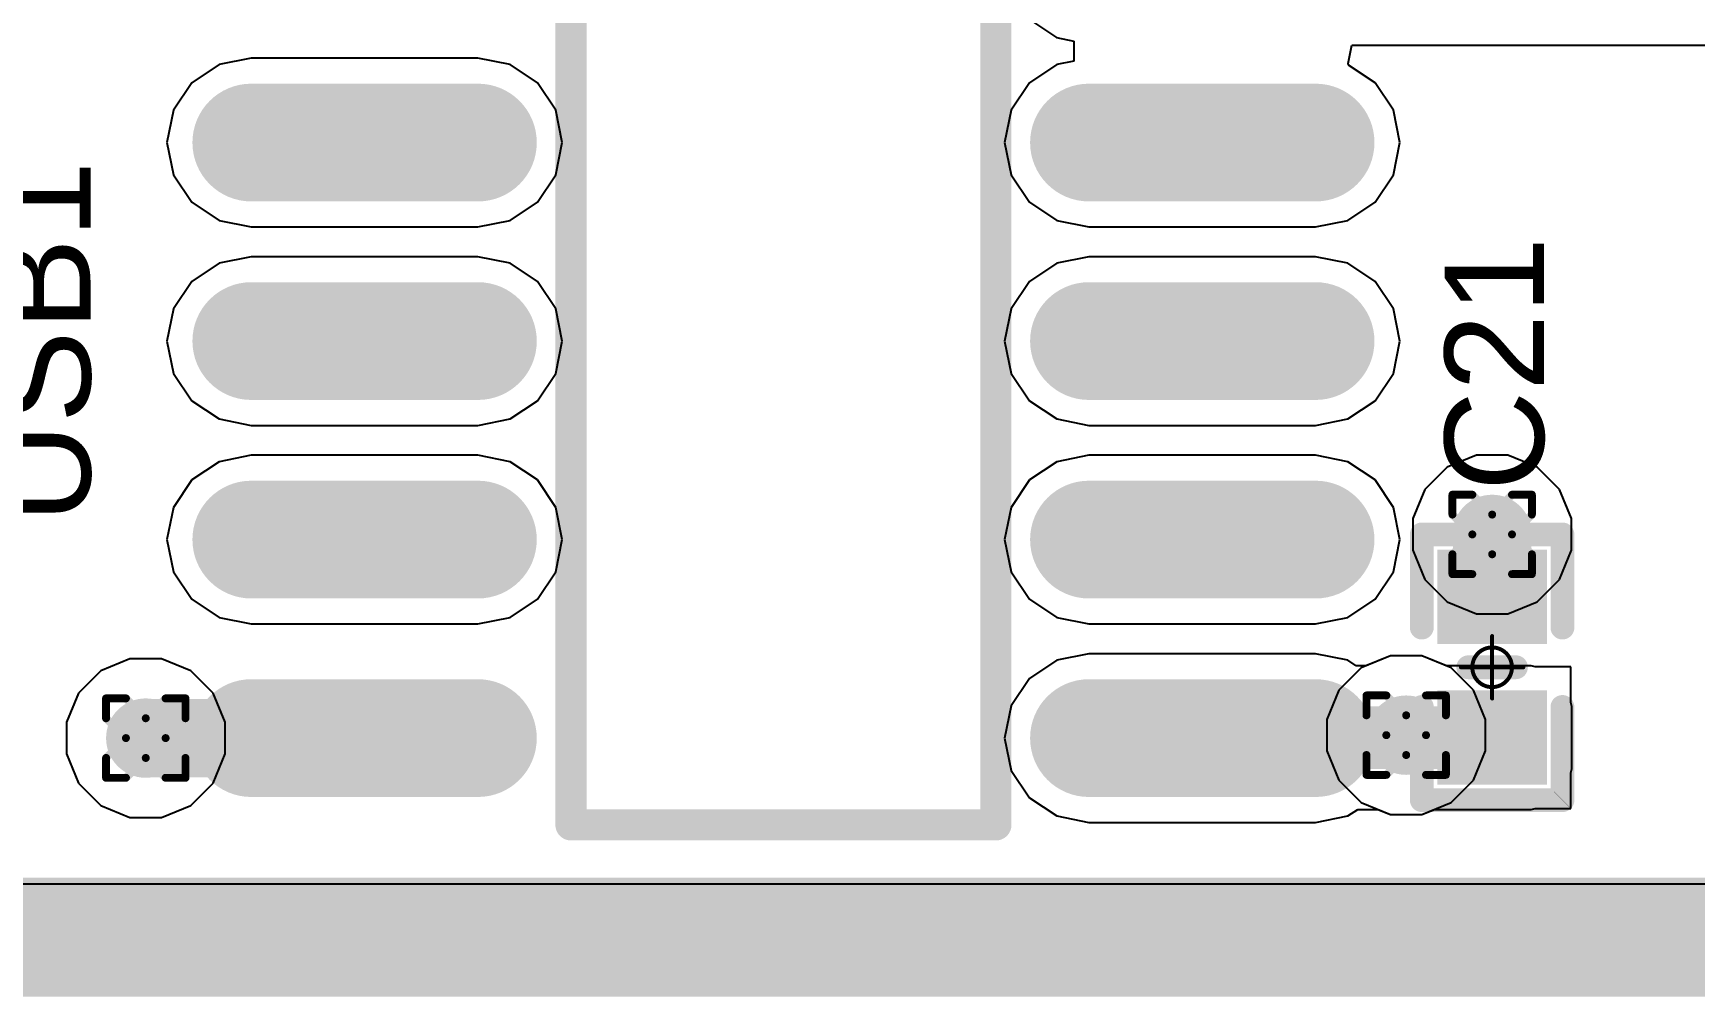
# Model space of a CAD drawing. Header units: inches. Extents: x -0.5 to 14, y -0.2 to 4.7.
# Drawn here: x 0.6348 to 1.0533, y -0.1331 to 0.1096 of the extents above; entities that cross this region are included whole.
import ezdxf

# ---------------------------------------------------------------- set-up
doc = ezdxf.new("R2010")
doc.units = ezdxf.units.IN
doc.header["$MEASUREMENT"] = 0
for name, color, linetype in [('Board_outline', 56, 'Continuous'), ('Bottom Layer', 5, 'Continuous'), ('Bottom Overlay', 54, 'Continuous'), ('Drill Drawing', 1, 'Continuous'), ('GND', 16, 'Continuous'), ('Keep-Out Layer', 6, 'Continuous'), ('Mechanical 15', 56, 'Continuous'), ('POWER', 76, 'Continuous'), ('Top Layer', 1, 'Continuous'), ('Top Overlay', 2, 'Continuous'), ('Top Paste', 8, 'Continuous'), ('Top Solder', 216, 'Continuous'), ('Via Holes', 16, 'Continuous')]:
    doc.layers.add(name, color=color, linetype=linetype)
doc.styles.add('Arial', font='', dxfattribs={"height": 0.2})
doc.styles.get('Arial').set_extended_font_data('Arial')

# ---------------------------------------------------------------- blocks, each defined once
blk = doc.blocks.new('SOP16_34')
at = {"layer": 'Top Layer'}
h = blk.add_hatch(color=1, dxfattribs=at)
edge = h.paths.add_edge_path()
edge.add_arc((-0.07646, 0.175), 0.01083, 270, 450)
edge.add_line((-0.07646, 0.18583), (-0.13354, 0.18583))
edge.add_arc((-0.13354, 0.175), 0.01083, 90, 270)
edge.add_line((-0.13354, 0.16417), (-0.07646, 0.16417))
h = blk.add_hatch(color=1, dxfattribs=at)
edge = h.paths.add_edge_path()
edge.add_arc((0.13454, 0.175), 0.01083, 270, 450)
edge.add_line((0.13454, 0.18583), (0.07746, 0.18583))
edge.add_arc((0.07746, 0.175), 0.01083, 90, 270)
edge.add_line((0.07746, 0.16417), (0.13454, 0.16417))
h = blk.add_hatch(color=1, dxfattribs=at)
edge = h.paths.add_edge_path()
edge.add_arc((-0.07646, 0.125), 0.01083, 270, 450)
edge.add_line((-0.07646, 0.13583), (-0.13354, 0.13583))
edge.add_arc((-0.13354, 0.125), 0.01083, 90, 270)
edge.add_line((-0.13354, 0.11417), (-0.07646, 0.11417))
h = blk.add_hatch(color=1, dxfattribs=at)
edge = h.paths.add_edge_path()
edge.add_arc((0.13454, 0.125), 0.01083, 270, 450)
edge.add_line((0.13454, 0.13583), (0.07746, 0.13583))
edge.add_arc((0.07746, 0.125), 0.01083, 90, 270)
edge.add_line((0.07746, 0.11417), (0.13454, 0.11417))
h = blk.add_hatch(color=1, dxfattribs=at)
edge = h.paths.add_edge_path()
edge.add_arc((-0.07646, 0.075), 0.01083, 270, 450)
edge.add_line((-0.07646, 0.08583), (-0.13354, 0.08583))
edge.add_arc((-0.13354, 0.075), 0.01083, 90, 270)
edge.add_line((-0.13354, 0.06417), (-0.07646, 0.06417))
h = blk.add_hatch(color=1, dxfattribs=at)
edge = h.paths.add_edge_path()
edge.add_arc((0.13454, 0.075), 0.01083, 270, 450)
edge.add_line((0.13454, 0.08583), (0.07746, 0.08583))
edge.add_arc((0.07746, 0.075), 0.01083, 90, 270)
edge.add_line((0.07746, 0.06417), (0.13454, 0.06417))
h = blk.add_hatch(color=1, dxfattribs=at)
edge = h.paths.add_edge_path()
edge.add_arc((-0.07646, 0.025), 0.01083, 270, 450)
edge.add_line((-0.07646, 0.03583), (-0.13354, 0.03583))
edge.add_arc((-0.13354, 0.025), 0.01083, 90, 270)
edge.add_line((-0.13354, 0.01417), (-0.07646, 0.01417))
h = blk.add_hatch(color=1, dxfattribs=at)
edge = h.paths.add_edge_path()
edge.add_arc((0.13454, 0.025), 0.01083, 270, 450)
edge.add_line((0.13454, 0.03583), (0.07746, 0.03583))
edge.add_arc((0.07746, 0.025), 0.01083, 90, 270)
edge.add_line((0.07746, 0.01417), (0.13454, 0.01417))
h = blk.add_hatch(color=1, dxfattribs=at)
edge = h.paths.add_edge_path()
edge.add_arc((-0.07646, -0.025), 0.01083, 270, 450)
edge.add_line((-0.07646, -0.01417), (-0.13354, -0.01417))
edge.add_arc((-0.13354, -0.025), 0.01083, 90, 270)
edge.add_line((-0.13354, -0.03583), (-0.07646, -0.03583))
h = blk.add_hatch(color=1, dxfattribs=at)
edge = h.paths.add_edge_path()
edge.add_arc((0.13454, -0.025), 0.01083, 270, 450)
edge.add_line((0.13454, -0.01417), (0.07746, -0.01417))
edge.add_arc((0.07746, -0.025), 0.01083, 90, 270)
edge.add_line((0.07746, -0.03583), (0.13454, -0.03583))
h = blk.add_hatch(color=1, dxfattribs=at)
edge = h.paths.add_edge_path()
edge.add_arc((-0.07646, -0.075), 0.01083, 270, 450)
edge.add_line((-0.07646, -0.06417), (-0.13354, -0.06417))
edge.add_arc((-0.13354, -0.075), 0.01083, 90, 270)
edge.add_line((-0.13354, -0.08583), (-0.07646, -0.08583))
h = blk.add_hatch(color=1, dxfattribs=at)
edge = h.paths.add_edge_path()
edge.add_arc((0.13454, -0.075), 0.01083, 270, 450)
edge.add_line((0.13454, -0.06417), (0.07746, -0.06417))
edge.add_arc((0.07746, -0.075), 0.01083, 90, 270)
edge.add_line((0.07746, -0.08583), (0.13454, -0.08583))
h = blk.add_hatch(color=1, dxfattribs=at)
edge = h.paths.add_edge_path()
edge.add_arc((-0.07646, -0.125), 0.01083, 270, 450)
edge.add_line((-0.07646, -0.11417), (-0.13354, -0.11417))
edge.add_arc((-0.13354, -0.125), 0.01083, 90, 270)
edge.add_line((-0.13354, -0.13583), (-0.07646, -0.13583))
h = blk.add_hatch(color=1, dxfattribs=at)
edge = h.paths.add_edge_path()
edge.add_arc((0.13454, -0.125), 0.01083, 270, 450)
edge.add_line((0.13454, -0.11417), (0.07746, -0.11417))
edge.add_arc((0.07746, -0.125), 0.01083, 90, 270)
edge.add_line((0.07746, -0.13583), (0.13454, -0.13583))
h = blk.add_hatch(color=1, dxfattribs=at)
edge = h.paths.add_edge_path()
edge.add_arc((-0.07646, -0.175), 0.01083, 270, 450)
edge.add_line((-0.07646, -0.16417), (-0.13354, -0.16417))
edge.add_arc((-0.13354, -0.175), 0.01083, 90, 270)
edge.add_line((-0.13354, -0.18583), (-0.07646, -0.18583))
h = blk.add_hatch(color=1, dxfattribs=at)
edge = h.paths.add_edge_path()
edge.add_arc((0.13454, -0.175), 0.01083, 270, 450)
edge.add_line((0.13454, -0.16417), (0.07746, -0.16417))
edge.add_arc((0.07746, -0.175), 0.01083, 90, 270)
edge.add_line((0.07746, -0.18583), (0.13454, -0.18583))
at = {"layer": 'Top Paste'}
h = blk.add_hatch(color=8, dxfattribs=at)
edge = h.paths.add_edge_path()
edge.add_arc((-0.07646, 0.175), 0.01083, 270, 450)
edge.add_line((-0.07646, 0.18583), (-0.13354, 0.18583))
edge.add_arc((-0.13354, 0.175), 0.01083, 90, 270)
edge.add_line((-0.13354, 0.16417), (-0.07646, 0.16417))
h = blk.add_hatch(color=8, dxfattribs=at)
edge = h.paths.add_edge_path()
edge.add_arc((0.13454, 0.175), 0.01083, 270, 450)
edge.add_line((0.13454, 0.18583), (0.07746, 0.18583))
edge.add_arc((0.07746, 0.175), 0.01083, 90, 270)
edge.add_line((0.07746, 0.16417), (0.13454, 0.16417))
h = blk.add_hatch(color=8, dxfattribs=at)
edge = h.paths.add_edge_path()
edge.add_arc((-0.07646, 0.125), 0.01083, 270, 450)
edge.add_line((-0.07646, 0.13583), (-0.13354, 0.13583))
edge.add_arc((-0.13354, 0.125), 0.01083, 90, 270)
edge.add_line((-0.13354, 0.11417), (-0.07646, 0.11417))
h = blk.add_hatch(color=8, dxfattribs=at)
edge = h.paths.add_edge_path()
edge.add_arc((0.13454, 0.125), 0.01083, 270, 450)
edge.add_line((0.13454, 0.13583), (0.07746, 0.13583))
edge.add_arc((0.07746, 0.125), 0.01083, 90, 270)
edge.add_line((0.07746, 0.11417), (0.13454, 0.11417))
h = blk.add_hatch(color=8, dxfattribs=at)
edge = h.paths.add_edge_path()
edge.add_arc((-0.07646, 0.075), 0.01083, 270, 450)
edge.add_line((-0.07646, 0.08583), (-0.13354, 0.08583))
edge.add_arc((-0.13354, 0.075), 0.01083, 90, 270)
edge.add_line((-0.13354, 0.06417), (-0.07646, 0.06417))
h = blk.add_hatch(color=8, dxfattribs=at)
edge = h.paths.add_edge_path()
edge.add_arc((0.13454, 0.075), 0.01083, 270, 450)
edge.add_line((0.13454, 0.08583), (0.07746, 0.08583))
edge.add_arc((0.07746, 0.075), 0.01083, 90, 270)
edge.add_line((0.07746, 0.06417), (0.13454, 0.06417))
h = blk.add_hatch(color=8, dxfattribs=at)
edge = h.paths.add_edge_path()
edge.add_arc((-0.07646, 0.025), 0.01083, 270, 450)
edge.add_line((-0.07646, 0.03583), (-0.13354, 0.03583))
edge.add_arc((-0.13354, 0.025), 0.01083, 90, 270)
edge.add_line((-0.13354, 0.01417), (-0.07646, 0.01417))
h = blk.add_hatch(color=8, dxfattribs=at)
edge = h.paths.add_edge_path()
edge.add_arc((0.13454, 0.025), 0.01083, 270, 450)
edge.add_line((0.13454, 0.03583), (0.07746, 0.03583))
edge.add_arc((0.07746, 0.025), 0.01083, 90, 270)
edge.add_line((0.07746, 0.01417), (0.13454, 0.01417))
h = blk.add_hatch(color=8, dxfattribs=at)
edge = h.paths.add_edge_path()
edge.add_arc((-0.07646, -0.025), 0.01083, 270, 450)
edge.add_line((-0.07646, -0.01417), (-0.13354, -0.01417))
edge.add_arc((-0.13354, -0.025), 0.01083, 90, 270)
edge.add_line((-0.13354, -0.03583), (-0.07646, -0.03583))
h = blk.add_hatch(color=8, dxfattribs=at)
edge = h.paths.add_edge_path()
edge.add_arc((0.13454, -0.025), 0.01083, 270, 450)
edge.add_line((0.13454, -0.01417), (0.07746, -0.01417))
edge.add_arc((0.07746, -0.025), 0.01083, 90, 270)
edge.add_line((0.07746, -0.03583), (0.13454, -0.03583))
h = blk.add_hatch(color=8, dxfattribs=at)
edge = h.paths.add_edge_path()
edge.add_arc((-0.07646, -0.075), 0.01083, 270, 450)
edge.add_line((-0.07646, -0.06417), (-0.13354, -0.06417))
edge.add_arc((-0.13354, -0.075), 0.01083, 90, 270)
edge.add_line((-0.13354, -0.08583), (-0.07646, -0.08583))
h = blk.add_hatch(color=8, dxfattribs=at)
edge = h.paths.add_edge_path()
edge.add_arc((0.13454, -0.075), 0.01083, 270, 450)
edge.add_line((0.13454, -0.06417), (0.07746, -0.06417))
edge.add_arc((0.07746, -0.075), 0.01083, 90, 270)
edge.add_line((0.07746, -0.08583), (0.13454, -0.08583))
h = blk.add_hatch(color=8, dxfattribs=at)
edge = h.paths.add_edge_path()
edge.add_arc((-0.07646, -0.125), 0.01083, 270, 450)
edge.add_line((-0.07646, -0.11417), (-0.13354, -0.11417))
edge.add_arc((-0.13354, -0.125), 0.01083, 90, 270)
edge.add_line((-0.13354, -0.13583), (-0.07646, -0.13583))
h = blk.add_hatch(color=8, dxfattribs=at)
edge = h.paths.add_edge_path()
edge.add_arc((0.13454, -0.125), 0.01083, 270, 450)
edge.add_line((0.13454, -0.11417), (0.07746, -0.11417))
edge.add_arc((0.07746, -0.125), 0.01083, 90, 270)
edge.add_line((0.07746, -0.13583), (0.13454, -0.13583))
h = blk.add_hatch(color=8, dxfattribs=at)
edge = h.paths.add_edge_path()
edge.add_arc((-0.07646, -0.175), 0.01083, 270, 450)
edge.add_line((-0.07646, -0.16417), (-0.13354, -0.16417))
edge.add_arc((-0.13354, -0.175), 0.01083, 90, 270)
edge.add_line((-0.13354, -0.18583), (-0.07646, -0.18583))
h = blk.add_hatch(color=8, dxfattribs=at)
edge = h.paths.add_edge_path()
edge.add_arc((0.13454, -0.175), 0.01083, 270, 450)
edge.add_line((0.13454, -0.16417), (0.07746, -0.16417))
edge.add_arc((0.07746, -0.175), 0.01083, 90, 270)
edge.add_line((0.07746, -0.18583), (0.13454, -0.18583))
at = {"layer": 'Top Solder'}
h = blk.add_hatch(color=216, dxfattribs=at)
edge = h.paths.add_edge_path()
edge.add_arc((-0.07646, 0.175), 0.01483, 270, 450)
edge.add_line((-0.07646, 0.18983), (-0.13354, 0.18983))
edge.add_arc((-0.13354, 0.175), 0.01483, 90, 270)
edge.add_line((-0.13354, 0.16017), (-0.07646, 0.16017))
h = blk.add_hatch(color=216, dxfattribs=at)
edge = h.paths.add_edge_path()
edge.add_arc((0.13454, 0.175), 0.01483, 270, 450)
edge.add_line((0.13454, 0.18983), (0.07746, 0.18983))
edge.add_arc((0.07746, 0.175), 0.01483, 90, 270)
edge.add_line((0.07746, 0.16017), (0.13454, 0.16017))
h = blk.add_hatch(color=216, dxfattribs=at)
edge = h.paths.add_edge_path()
edge.add_arc((-0.07646, 0.125), 0.01483, 270, 450)
edge.add_line((-0.07646, 0.13983), (-0.13354, 0.13983))
edge.add_arc((-0.13354, 0.125), 0.01483, 90, 270)
edge.add_line((-0.13354, 0.11017), (-0.07646, 0.11017))
h = blk.add_hatch(color=216, dxfattribs=at)
edge = h.paths.add_edge_path()
edge.add_arc((0.13454, 0.125), 0.01483, 270, 450)
edge.add_line((0.13454, 0.13983), (0.07746, 0.13983))
edge.add_arc((0.07746, 0.125), 0.01483, 90, 270)
edge.add_line((0.07746, 0.11017), (0.13454, 0.11017))
h = blk.add_hatch(color=216, dxfattribs=at)
edge = h.paths.add_edge_path()
edge.add_arc((-0.07646, 0.075), 0.01483, 270, 450)
edge.add_line((-0.07646, 0.08983), (-0.13354, 0.08983))
edge.add_arc((-0.13354, 0.075), 0.01483, 90, 270)
edge.add_line((-0.13354, 0.06017), (-0.07646, 0.06017))
h = blk.add_hatch(color=216, dxfattribs=at)
edge = h.paths.add_edge_path()
edge.add_arc((0.13454, 0.075), 0.01483, 270, 450)
edge.add_line((0.13454, 0.08983), (0.07746, 0.08983))
edge.add_arc((0.07746, 0.075), 0.01483, 90, 270)
edge.add_line((0.07746, 0.06017), (0.13454, 0.06017))
h = blk.add_hatch(color=216, dxfattribs=at)
edge = h.paths.add_edge_path()
edge.add_arc((-0.07646, 0.025), 0.01483, 270, 450)
edge.add_line((-0.07646, 0.03983), (-0.13354, 0.03983))
edge.add_arc((-0.13354, 0.025), 0.01483, 90, 270)
edge.add_line((-0.13354, 0.01017), (-0.07646, 0.01017))
h = blk.add_hatch(color=216, dxfattribs=at)
edge = h.paths.add_edge_path()
edge.add_arc((0.13454, 0.025), 0.01483, 270, 450)
edge.add_line((0.13454, 0.03983), (0.07746, 0.03983))
edge.add_arc((0.07746, 0.025), 0.01483, 90, 270)
edge.add_line((0.07746, 0.01017), (0.13454, 0.01017))
h = blk.add_hatch(color=216, dxfattribs=at)
edge = h.paths.add_edge_path()
edge.add_arc((-0.07646, -0.025), 0.01483, 270, 450)
edge.add_line((-0.07646, -0.01017), (-0.13354, -0.01017))
edge.add_arc((-0.13354, -0.025), 0.01483, 90, 270)
edge.add_line((-0.13354, -0.03983), (-0.07646, -0.03983))
h = blk.add_hatch(color=216, dxfattribs=at)
edge = h.paths.add_edge_path()
edge.add_arc((0.13454, -0.025), 0.01483, 270, 450)
edge.add_line((0.13454, -0.01017), (0.07746, -0.01017))
edge.add_arc((0.07746, -0.025), 0.01483, 90, 270)
edge.add_line((0.07746, -0.03983), (0.13454, -0.03983))
h = blk.add_hatch(color=216, dxfattribs=at)
edge = h.paths.add_edge_path()
edge.add_arc((-0.07646, -0.075), 0.01483, 270, 450)
edge.add_line((-0.07646, -0.06017), (-0.13354, -0.06017))
edge.add_arc((-0.13354, -0.075), 0.01483, 90, 270)
edge.add_line((-0.13354, -0.08983), (-0.07646, -0.08983))
h = blk.add_hatch(color=216, dxfattribs=at)
edge = h.paths.add_edge_path()
edge.add_arc((0.13454, -0.075), 0.01483, 270, 450)
edge.add_line((0.13454, -0.06017), (0.07746, -0.06017))
edge.add_arc((0.07746, -0.075), 0.01483, 90, 270)
edge.add_line((0.07746, -0.08983), (0.13454, -0.08983))
h = blk.add_hatch(color=216, dxfattribs=at)
edge = h.paths.add_edge_path()
edge.add_arc((-0.07646, -0.125), 0.01483, 270, 450)
edge.add_line((-0.07646, -0.11017), (-0.13354, -0.11017))
edge.add_arc((-0.13354, -0.125), 0.01483, 90, 270)
edge.add_line((-0.13354, -0.13983), (-0.07646, -0.13983))
h = blk.add_hatch(color=216, dxfattribs=at)
edge = h.paths.add_edge_path()
edge.add_arc((0.13454, -0.125), 0.01483, 270, 450)
edge.add_line((0.13454, -0.11017), (0.07746, -0.11017))
edge.add_arc((0.07746, -0.125), 0.01483, 90, 270)
edge.add_line((0.07746, -0.13983), (0.13454, -0.13983))
h = blk.add_hatch(color=216, dxfattribs=at)
edge = h.paths.add_edge_path()
edge.add_arc((-0.07646, -0.175), 0.01483, 270, 450)
edge.add_line((-0.07646, -0.16017), (-0.13354, -0.16017))
edge.add_arc((-0.13354, -0.175), 0.01483, 90, 270)
edge.add_line((-0.13354, -0.18983), (-0.07646, -0.18983))
h = blk.add_hatch(color=216, dxfattribs=at)
edge = h.paths.add_edge_path()
edge.add_arc((0.13454, -0.175), 0.01483, 270, 450)
edge.add_line((0.13454, -0.16017), (0.07746, -0.16017))
edge.add_arc((0.07746, -0.175), 0.01483, 90, 270)
edge.add_line((0.07746, -0.18983), (0.13454, -0.18983))
at = {"layer": 'Top Overlay'}
for points in [[(-0.09055, 0.20748, 0.00984, 0.00984, 1), (-0.10039, 0.20748, 0.00984, 0.00984, 1)], [(-0.10285, 0.20748, 0.00492, 0.00492, 1), (-0.09793, 0.20748, 0.00492, 0.00492, 1)], [(-0.09301, 0.20748, 0.00492, 0.00492, 1), (-0.08809, 0.20748, 0.00492, 0.00492, 1)], [(-0.05497, 0.19685, 0.00394, 0.00394, 1), (-0.05103, 0.19685, 0.00394, 0.00394, 1)], [(-0.05497, 0.19685, 0.00394, 0.00394, 1), (-0.05103, 0.19685, 0.00394, 0.00394, 1)], [(-0.02097, 0.19685, 0.00394, 0.00394, 1), (-0.01703, 0.19685, 0.00394, 0.00394, 1)], [(-0.02065, 0.19672, 0.00394, 0.00394, 1), (-0.01672, 0.19672, 0.00394, 0.00394, 1)], [(0.01672, 0.19685, 0.00394, 0.00394, 1), (0.02065, 0.19685, 0.00394, 0.00394, 1)], [(0.01672, 0.19672, 0.00394, 0.00394, 1), (0.02065, 0.19672, 0.00394, 0.00394, 1)], [(0.05203, 0.19685, 0.00394, 0.00394, 1), (0.05597, 0.19685, 0.00394, 0.00394, 1)], [(0.05203, 0.19685, 0.00394, 0.00394, 1), (0.05597, 0.19685, 0.00394, 0.00394, 1)], [(-0.05497, -0.19685, 0.00394, 0.00394, 1), (-0.05103, -0.19685, 0.00394, 0.00394, 1)], [(-0.05497, -0.19685, 0.00394, 0.00394, 1), (-0.05103, -0.19685, 0.00394, 0.00394, 1)], [(0.05203, -0.19685, 0.00394, 0.00394, 1), (0.05597, -0.19685, 0.00394, 0.00394, 1)], [(0.05203, -0.19685, 0.00394, 0.00394, 1), (0.05597, -0.19685, 0.00394, 0.00394, 1)]]:
    blk.add_lwpolyline(points, format="xyseb", close=True, dxfattribs=at)
for points in [[(-0.053, -0.19685, 0.00787, 0.00787, 0), (-0.053, 0.19685, 0.00787, 0.00787, 0)], [(-0.053, 0.19685, 0.00787, 0.00787, 0), (-0.019, 0.19685, 0.00787, 0.00787, 0)], [(0.01868, 0.19672, 0.00787, 0.00787, -1.001675), (-0.01868, 0.19672, 0.00787, 0.00787, 0)], [(0.01868, 0.19685, 0.00787, 0.00787, 0), (0.054, 0.19685, 0.00787, 0.00787, 0)], [(0.054, -0.19685, 0.00787, 0.00787, 0), (0.054, 0.19685, 0.00787, 0.00787, 0)], [(-0.053, -0.19685, 0.00787, 0.00787, 0), (0.054, -0.19685, 0.00787, 0.00787, 0)]]:
    blk.add_lwpolyline(points, format="xyseb", dxfattribs=at)
blk = doc.blocks.new('C_0402_L_58')
at = {"layer": 'Top Layer'}
for points in [[(-0.02559, 0.00984), (-0.00984, 0.00984), (-0.00984, -0.00984), (-0.02559, -0.00984)], [(0.00984, 0.00984), (0.02559, 0.00984), (0.02559, -0.00985), (0.00984, -0.00985)]]:
    blk.add_hatch(color=1, dxfattribs=at).paths.add_polyline_path(points)
at = {"layer": 'Top Paste'}
for points in [[(-0.02559, 0.00984), (-0.00984, 0.00984), (-0.00984, -0.00984), (-0.02559, -0.00984)], [(0.00984, 0.00984), (0.02559, 0.00984), (0.02559, -0.00985), (0.00984, -0.00985)]]:
    blk.add_hatch(color=8, dxfattribs=at).paths.add_polyline_path(points)
at = {"layer": 'Top Solder'}
for points in [[(-0.02959, 0.01384), (-0.00584, 0.01384), (-0.00584, -0.01384), (-0.02959, -0.01384)], [(0.00584, 0.01384), (0.02959, 0.01384), (0.02959, -0.01385), (0.00584, -0.01385)]]:
    blk.add_hatch(color=216, dxfattribs=at).paths.add_polyline_path(points)
at = {"layer": 'Mechanical 15'}
for points in [[(0, 0.00787, 0.001, 0.001, 0), (0, -0.00787, 0.001, 0.001, 0)], [(-0.00787, 0, 0.001, 0.001, 0), (0.00787, 0, 0.001, 0.001, 0)]]:
    blk.add_lwpolyline(points, format="xyseb", dxfattribs=at)
for points in [[(-0.00025, 0.00787, 0.0005, 0.0005, 1), (0.00025, 0.00787, 0.0005, 0.0005, 1)], [(0.005, 0, 0.001, 0.001, 1), (-0.005, 0, 0.001, 0.001, 1)], [(-0.00812, 0, 0.0005, 0.0005, 1), (-0.00762, 0, 0.0005, 0.0005, 1)], [(-0.00525, 0, 0.0005, 0.0005, 1), (-0.00475, 0, 0.0005, 0.0005, 1)], [(0.00475, 0, 0.0005, 0.0005, 1), (0.00525, 0, 0.0005, 0.0005, 1)], [(0.00762, 0, 0.0005, 0.0005, 1), (0.00812, 0, 0.0005, 0.0005, 1)], [(-0.00025, -0.00787, 0.0005, 0.0005, 1), (0.00025, -0.00787, 0.0005, 0.0005, 1)]]:
    blk.add_lwpolyline(points, format="xyseb", close=True, dxfattribs=at)
at = {"layer": 'Top Overlay'}
for points in [[(-0.03346, 0.01771, 0.006, 0.006, 0), (-0.03346, -0.01771, 0.006, 0.006, 0)], [(-0.03346, 0.01771, 0.006, 0.006, 0), (-0.01, 0.01771, 0.006, 0.006, 0)], [(0.01, 0.01771, 0.006, 0.006, 0), (0.03346, 0.01771, 0.006, 0.006, 0)], [(0.03346, 0.01771, 0.006, 0.006, 0), (0.03346, -0.01772, 0.006, 0.006, 0)], [(0, 0.006, 0.006, 0.006, 0), (0, -0.006, 0.006, 0.006, 0)], [(-0.03346, -0.01771, 0.006, 0.006, 0), (-0.03345, -0.01772, 0.006, 0.006, 0)], [(-0.03346, -0.01771, 0.006, 0.006, 0), (-0.01, -0.01771, 0.006, 0.006, 0)], [(0.01, -0.01771, 0.006, 0.006, 0), (0.03346, -0.01771, 0.006, 0.006, 0)]]:
    blk.add_lwpolyline(points, format="xyseb", dxfattribs=at)
for points in [[(-0.03496, 0.01771, 0.003, 0.003, 1), (-0.03196, 0.01771, 0.003, 0.003, 1)], [(-0.03496, 0.01771, 0.003, 0.003, 1), (-0.03196, 0.01771, 0.003, 0.003, 1)], [(-0.0115, 0.01771, 0.003, 0.003, 1), (-0.0085, 0.01771, 0.003, 0.003, 1)], [(0.0085, 0.01771, 0.003, 0.003, 1), (0.0115, 0.01771, 0.003, 0.003, 1)], [(0.03196, 0.01771, 0.003, 0.003, 1), (0.03496, 0.01771, 0.003, 0.003, 1)], [(0.03196, 0.01771, 0.003, 0.003, 1), (0.03496, 0.01771, 0.003, 0.003, 1)], [(-0.0015, 0.006, 0.003, 0.003, 1), (0.0015, 0.006, 0.003, 0.003, 1)], [(-0.0015, -0.006, 0.003, 0.003, 1), (0.0015, -0.006, 0.003, 0.003, 1)], [(-0.03496, -0.01771, 0.003, 0.003, 1), (-0.03196, -0.01771, 0.003, 0.003, 1)], [(-0.03496, -0.01771, 0.003, 0.003, 1), (-0.03196, -0.01771, 0.003, 0.003, 1)], [(-0.03496, -0.01771, 0.003, 0.003, 1), (-0.03196, -0.01771, 0.003, 0.003, 1)], [(-0.03495, -0.01772, 0.003, 0.003, 1), (-0.03195, -0.01772, 0.003, 0.003, 1)], [(-0.0115, -0.01771, 0.003, 0.003, 1), (-0.0085, -0.01771, 0.003, 0.003, 1)], [(0.0085, -0.01771, 0.003, 0.003, 1), (0.0115, -0.01771, 0.003, 0.003, 1)], [(0.03196, -0.01771, 0.003, 0.003, 1), (0.03496, -0.01771, 0.003, 0.003, 1)], [(0.03196, -0.01772, 0.003, 0.003, 1), (0.03496, -0.01772, 0.003, 0.003, 1)]]:
    blk.add_lwpolyline(points, format="xyseb", close=True, dxfattribs=at)

msp = doc.modelspace()

# ---------------------------------------------------------------- hatches: boundary and pattern name
at = {"layer": 'Bottom Layer'}
h = msp.add_hatch(color=5, dxfattribs=at)
edge = h.paths.add_edge_path()
edge.add_arc((1.00229, -0.01667), 0.01, 0, 360)
h = msp.add_hatch(color=5, dxfattribs=at)
edge = h.paths.add_edge_path()
edge.add_arc((0.66315, -0.06797), 0.01, 0, 360)
h = msp.add_hatch(color=5, dxfattribs=at)
edge = h.paths.add_edge_path()
edge.add_arc((0.98063, -0.06723), 0.01, 0, 360)
at = {"layer": 'GND'}
h = msp.add_hatch(color=16, dxfattribs=at)
edge = h.paths.add_edge_path()
edge.add_arc((1.00229, -0.01667), 0.01, 0, 360)
h = msp.add_hatch(color=16, dxfattribs=at)
edge = h.paths.add_edge_path()
edge.add_arc((0.66315, -0.06797), 0.01, 0, 360)
h = msp.add_hatch(color=16, dxfattribs=at)
edge = h.paths.add_edge_path()
edge.add_arc((0.98063, -0.06723), 0.01, 0, 360)
at = {"layer": 'POWER'}
h = msp.add_hatch(color=76, dxfattribs=at)
edge = h.paths.add_edge_path()
edge.add_arc((1.00229, -0.01667), 0.01, 0, 360)
h = msp.add_hatch(color=76, dxfattribs=at)
edge = h.paths.add_edge_path()
edge.add_arc((0.66315, -0.06797), 0.01, 0, 360)
h = msp.add_hatch(color=76, dxfattribs=at)
edge = h.paths.add_edge_path()
edge.add_arc((0.98063, -0.06723), 0.01, 0, 360)
at = {"layer": 'Top Layer'}
h = msp.add_hatch(color=1, dxfattribs=at)
edge = h.paths.add_edge_path()
edge.add_arc((1.00229, -0.01667), 0.01, 0, 360)
for points in [[(0.99244, -0.04029), (1.01213, -0.04029), (1.01213, -0.01667), (0.99244, -0.01667)], [(0.71827, -0.07781), (0.71827, -0.05813), (0.66315, -0.05813), (0.66315, -0.07781)], [(0.92927, -0.07572), (1.01213, -0.07572), (1.01213, -0.05998), (0.92927, -0.05998)]]:
    msp.add_hatch(color=1, dxfattribs=at).paths.add_polyline_path(points)
h = msp.add_hatch(color=1, dxfattribs=at)
edge = h.paths.add_edge_path()
edge.add_arc((0.66315, -0.06797), 0.01, 0, 360)
h = msp.add_hatch(color=1, dxfattribs=at)
edge = h.paths.add_edge_path()
edge.add_arc((0.98063, -0.06723), 0.01, 0, 360)
at = {"layer": 'Via Holes'}
h = msp.add_hatch(color=7, dxfattribs=at)
edge = h.paths.add_edge_path()
edge.add_arc((1.00229, -0.01667), 0.005, 0, 360)
h = msp.add_hatch(color=7, dxfattribs=at)
edge = h.paths.add_edge_path()
edge.add_arc((0.98063, -0.06723), 0.005, 0, 360)
h = msp.add_hatch(color=7, dxfattribs=at)
edge = h.paths.add_edge_path()
edge.add_arc((0.66315, -0.06797), 0.005, 0, 360)

# ---------------------------------------------------------------- linework, layer by layer
at = {"layer": 'Board_outline'}
msp.add_lwpolyline([(-0.08891, -0.11812, 0.03, 0.03, 0), (1.23619, -0.11812, 0.03, 0.03, 0)], format="xyseb", dxfattribs=at)
msp.add_lwpolyline([(-0.08891, -0.11812, 0.03, 0.03, 0), (1.23619, -0.11812, 0.03, 0.03, 0)], format="xyseb", dxfattribs=at)
msp.add_lwpolyline([(-0.08891, -0.11812, 0.03, 0.03, 0), (1.23619, -0.11812, 0.03, 0.03, 0)], format="xyseb", dxfattribs=at)
msp.add_lwpolyline([(-0.08891, -0.11812, 0.03, 0.03, 0), (1.23619, -0.11812, 0.03, 0.03, 0)], format="xyseb", dxfattribs=at)
at = {"layer": 'Bottom Layer'}
for p, q in [((0.97665, -0.04723), (0.9693, -0.05027)), ((0.98461, -0.04723), (0.97665, -0.04723)), ((0.99196, -0.05027), (0.98461, -0.04723)), ((0.9693, -0.05027), (0.96367, -0.0559)), ((0.99759, -0.0559), (0.99196, -0.05027)), ((0.96367, -0.0559), (0.96063, -0.06325)), ((1.00063, -0.06325), (0.99759, -0.0559)), ((0.96063, -0.06325), (0.96063, -0.0712)), ((1.00063, -0.0712), (1.00063, -0.06325)), ((0.96063, -0.0712), (0.96367, -0.07855)), ((0.99759, -0.07855), (1.00063, -0.0712)), ((0.96367, -0.07855), (0.9693, -0.08418)), ((0.99196, -0.08418), (0.99759, -0.07855)), ((0.9693, -0.08418), (0.97665, -0.08723)), ((0.97665, -0.08723), (0.98461, -0.08723)), ((0.98461, -0.08723), (0.99196, -0.08418)), ((1.23619, -0.10478), (-0.08891, -0.10478))]:
    msp.add_line(p, q, dxfattribs=at)
at = {"layer": 'Bottom Overlay'}
msp.add_lwpolyline([(-0.08891, -0.11812, 0.03, 0.03, 0), (1.23619, -0.11812, 0.03, 0.03, 0)], format="xyseb", dxfattribs=at)
at = {"layer": 'Drill Drawing'}
for points in [[(0.99229, -0.01167, 0.002, 0.002, 0), (0.99229, -0.00667, 0.002, 0.002, 0)], [(0.99229, -0.00667, 0.002, 0.002, 0), (0.99729, -0.00667, 0.002, 0.002, 0)], [(0.99729, -0.00667, 0.002, 0.002, 0), (1.00229, -0.01167, 0.002, 0.002, 0)], [(1.00229, -0.01167, 0.002, 0.002, 0), (1.00729, -0.00667, 0.002, 0.002, 0)], [(1.00729, -0.00667, 0.002, 0.002, 0), (1.01229, -0.00667, 0.002, 0.002, 0)], [(1.01229, -0.01167, 0.002, 0.002, 0), (1.01229, -0.00667, 0.002, 0.002, 0)], [(0.99229, -0.01167, 0.002, 0.002, 0), (0.99729, -0.01667, 0.002, 0.002, 0)], [(1.00729, -0.01667, 0.002, 0.002, 0), (1.01229, -0.01167, 0.002, 0.002, 0)], [(0.99229, -0.02167, 0.002, 0.002, 0), (0.99729, -0.01667, 0.002, 0.002, 0)], [(1.00729, -0.01667, 0.002, 0.002, 0), (1.01229, -0.02167, 0.002, 0.002, 0)], [(0.99229, -0.02667, 0.002, 0.002, 0), (0.99229, -0.02167, 0.002, 0.002, 0)], [(0.99729, -0.02667, 0.002, 0.002, 0), (1.00229, -0.02167, 0.002, 0.002, 0)], [(1.00229, -0.02167, 0.002, 0.002, 0), (1.00729, -0.02667, 0.002, 0.002, 0)], [(1.01229, -0.02667, 0.002, 0.002, 0), (1.01229, -0.02167, 0.002, 0.002, 0)], [(0.99229, -0.02667, 0.002, 0.002, 0), (0.99729, -0.02667, 0.002, 0.002, 0)], [(1.00729, -0.02667, 0.002, 0.002, 0), (1.01229, -0.02667, 0.002, 0.002, 0)], [(0.65315, -0.06297, 0.002, 0.002, 0), (0.65315, -0.05797, 0.002, 0.002, 0)], [(0.65315, -0.05797, 0.002, 0.002, 0), (0.65815, -0.05797, 0.002, 0.002, 0)], [(0.65815, -0.05797, 0.002, 0.002, 0), (0.66315, -0.06297, 0.002, 0.002, 0)], [(0.66315, -0.06297, 0.002, 0.002, 0), (0.66815, -0.05797, 0.002, 0.002, 0)], [(0.66815, -0.05797, 0.002, 0.002, 0), (0.67315, -0.05797, 0.002, 0.002, 0)], [(0.67315, -0.06297, 0.002, 0.002, 0), (0.67315, -0.05797, 0.002, 0.002, 0)], [(0.97063, -0.06223, 0.002, 0.002, 0), (0.97063, -0.05723, 0.002, 0.002, 0)], [(0.97063, -0.05723, 0.002, 0.002, 0), (0.97563, -0.05723, 0.002, 0.002, 0)], [(0.97563, -0.05723, 0.002, 0.002, 0), (0.98063, -0.06223, 0.002, 0.002, 0)], [(0.98063, -0.06223, 0.002, 0.002, 0), (0.98563, -0.05723, 0.002, 0.002, 0)], [(0.98563, -0.05723, 0.002, 0.002, 0), (0.99063, -0.05723, 0.002, 0.002, 0)], [(0.99063, -0.06223, 0.002, 0.002, 0), (0.99063, -0.05723, 0.002, 0.002, 0)], [(0.65315, -0.06297, 0.002, 0.002, 0), (0.65815, -0.06797, 0.002, 0.002, 0)], [(0.66815, -0.06797, 0.002, 0.002, 0), (0.67315, -0.06297, 0.002, 0.002, 0)], [(0.97063, -0.06223, 0.002, 0.002, 0), (0.97563, -0.06723, 0.002, 0.002, 0)], [(0.98563, -0.06723, 0.002, 0.002, 0), (0.99063, -0.06223, 0.002, 0.002, 0)], [(0.97063, -0.07223, 0.002, 0.002, 0), (0.97563, -0.06723, 0.002, 0.002, 0)], [(0.98563, -0.06723, 0.002, 0.002, 0), (0.99063, -0.07223, 0.002, 0.002, 0)], [(0.65315, -0.07297, 0.002, 0.002, 0), (0.65815, -0.06797, 0.002, 0.002, 0)], [(0.66815, -0.06797, 0.002, 0.002, 0), (0.67315, -0.07297, 0.002, 0.002, 0)], [(0.65315, -0.07797, 0.002, 0.002, 0), (0.65315, -0.07297, 0.002, 0.002, 0)], [(0.65815, -0.07797, 0.002, 0.002, 0), (0.66315, -0.07297, 0.002, 0.002, 0)], [(0.66315, -0.07297, 0.002, 0.002, 0), (0.66815, -0.07797, 0.002, 0.002, 0)], [(0.67315, -0.07797, 0.002, 0.002, 0), (0.67315, -0.07297, 0.002, 0.002, 0)], [(0.97063, -0.07723, 0.002, 0.002, 0), (0.97063, -0.07223, 0.002, 0.002, 0)], [(0.97563, -0.07723, 0.002, 0.002, 0), (0.98063, -0.07223, 0.002, 0.002, 0)], [(0.98063, -0.07223, 0.002, 0.002, 0), (0.98563, -0.07723, 0.002, 0.002, 0)], [(0.99063, -0.07723, 0.002, 0.002, 0), (0.99063, -0.07223, 0.002, 0.002, 0)], [(0.65315, -0.07797, 0.002, 0.002, 0), (0.65815, -0.07797, 0.002, 0.002, 0)], [(0.66815, -0.07797, 0.002, 0.002, 0), (0.67315, -0.07797, 0.002, 0.002, 0)], [(0.97063, -0.07723, 0.002, 0.002, 0), (0.97563, -0.07723, 0.002, 0.002, 0)], [(0.98563, -0.07723, 0.002, 0.002, 0), (0.99063, -0.07723, 0.002, 0.002, 0)]]:
    msp.add_lwpolyline(points, format="xyseb", dxfattribs=at)
for points in [[(0.99179, -0.00667, 0.001, 0.001, 1), (0.99279, -0.00667, 0.001, 0.001, 1)], [(0.99179, -0.00667, 0.001, 0.001, 1), (0.99279, -0.00667, 0.001, 0.001, 1)], [(0.99679, -0.00667, 0.001, 0.001, 1), (0.99779, -0.00667, 0.001, 0.001, 1)], [(0.99679, -0.00667, 0.001, 0.001, 1), (0.99779, -0.00667, 0.001, 0.001, 1)], [(1.00679, -0.00667, 0.001, 0.001, 1), (1.00779, -0.00667, 0.001, 0.001, 1)], [(1.00679, -0.00667, 0.001, 0.001, 1), (1.00779, -0.00667, 0.001, 0.001, 1)], [(1.01179, -0.00667, 0.001, 0.001, 1), (1.01279, -0.00667, 0.001, 0.001, 1)], [(1.01179, -0.00667, 0.001, 0.001, 1), (1.01279, -0.00667, 0.001, 0.001, 1)], [(0.99179, -0.01167, 0.001, 0.001, 1), (0.99279, -0.01167, 0.001, 0.001, 1)], [(0.99179, -0.01167, 0.001, 0.001, 1), (0.99279, -0.01167, 0.001, 0.001, 1)], [(1.00179, -0.01167, 0.001, 0.001, 1), (1.00279, -0.01167, 0.001, 0.001, 1)], [(1.00179, -0.01167, 0.001, 0.001, 1), (1.00279, -0.01167, 0.001, 0.001, 1)], [(1.01179, -0.01167, 0.001, 0.001, 1), (1.01279, -0.01167, 0.001, 0.001, 1)], [(1.01179, -0.01167, 0.001, 0.001, 1), (1.01279, -0.01167, 0.001, 0.001, 1)], [(0.99679, -0.01667, 0.001, 0.001, 1), (0.99779, -0.01667, 0.001, 0.001, 1)], [(0.99679, -0.01667, 0.001, 0.001, 1), (0.99779, -0.01667, 0.001, 0.001, 1)], [(1.00679, -0.01667, 0.001, 0.001, 1), (1.00779, -0.01667, 0.001, 0.001, 1)], [(1.00679, -0.01667, 0.001, 0.001, 1), (1.00779, -0.01667, 0.001, 0.001, 1)], [(0.99179, -0.02167, 0.001, 0.001, 1), (0.99279, -0.02167, 0.001, 0.001, 1)], [(0.99179, -0.02167, 0.001, 0.001, 1), (0.99279, -0.02167, 0.001, 0.001, 1)], [(1.00179, -0.02167, 0.001, 0.001, 1), (1.00279, -0.02167, 0.001, 0.001, 1)], [(1.00179, -0.02167, 0.001, 0.001, 1), (1.00279, -0.02167, 0.001, 0.001, 1)], [(1.01179, -0.02167, 0.001, 0.001, 1), (1.01279, -0.02167, 0.001, 0.001, 1)], [(1.01179, -0.02167, 0.001, 0.001, 1), (1.01279, -0.02167, 0.001, 0.001, 1)], [(0.99179, -0.02667, 0.001, 0.001, 1), (0.99279, -0.02667, 0.001, 0.001, 1)], [(0.99179, -0.02667, 0.001, 0.001, 1), (0.99279, -0.02667, 0.001, 0.001, 1)], [(0.99679, -0.02667, 0.001, 0.001, 1), (0.99779, -0.02667, 0.001, 0.001, 1)], [(0.99679, -0.02667, 0.001, 0.001, 1), (0.99779, -0.02667, 0.001, 0.001, 1)], [(1.00679, -0.02667, 0.001, 0.001, 1), (1.00779, -0.02667, 0.001, 0.001, 1)], [(1.00679, -0.02667, 0.001, 0.001, 1), (1.00779, -0.02667, 0.001, 0.001, 1)], [(1.01179, -0.02667, 0.001, 0.001, 1), (1.01279, -0.02667, 0.001, 0.001, 1)], [(1.01179, -0.02667, 0.001, 0.001, 1), (1.01279, -0.02667, 0.001, 0.001, 1)], [(0.65265, -0.05797, 0.001, 0.001, 1), (0.65365, -0.05797, 0.001, 0.001, 1)], [(0.65265, -0.05797, 0.001, 0.001, 1), (0.65365, -0.05797, 0.001, 0.001, 1)], [(0.65765, -0.05797, 0.001, 0.001, 1), (0.65865, -0.05797, 0.001, 0.001, 1)], [(0.65765, -0.05797, 0.001, 0.001, 1), (0.65865, -0.05797, 0.001, 0.001, 1)], [(0.66765, -0.05797, 0.001, 0.001, 1), (0.66865, -0.05797, 0.001, 0.001, 1)], [(0.66765, -0.05797, 0.001, 0.001, 1), (0.66865, -0.05797, 0.001, 0.001, 1)], [(0.67265, -0.05797, 0.001, 0.001, 1), (0.67365, -0.05797, 0.001, 0.001, 1)], [(0.67265, -0.05797, 0.001, 0.001, 1), (0.67365, -0.05797, 0.001, 0.001, 1)], [(0.97013, -0.05723, 0.001, 0.001, 1), (0.97113, -0.05723, 0.001, 0.001, 1)], [(0.97013, -0.05723, 0.001, 0.001, 1), (0.97113, -0.05723, 0.001, 0.001, 1)], [(0.97513, -0.05723, 0.001, 0.001, 1), (0.97613, -0.05723, 0.001, 0.001, 1)], [(0.97513, -0.05723, 0.001, 0.001, 1), (0.97613, -0.05723, 0.001, 0.001, 1)], [(0.98513, -0.05723, 0.001, 0.001, 1), (0.98613, -0.05723, 0.001, 0.001, 1)], [(0.98513, -0.05723, 0.001, 0.001, 1), (0.98613, -0.05723, 0.001, 0.001, 1)], [(0.99013, -0.05723, 0.001, 0.001, 1), (0.99113, -0.05723, 0.001, 0.001, 1)], [(0.99013, -0.05723, 0.001, 0.001, 1), (0.99113, -0.05723, 0.001, 0.001, 1)], [(0.65265, -0.06297, 0.001, 0.001, 1), (0.65365, -0.06297, 0.001, 0.001, 1)], [(0.65265, -0.06297, 0.001, 0.001, 1), (0.65365, -0.06297, 0.001, 0.001, 1)], [(0.66265, -0.06297, 0.001, 0.001, 1), (0.66365, -0.06297, 0.001, 0.001, 1)], [(0.66265, -0.06297, 0.001, 0.001, 1), (0.66365, -0.06297, 0.001, 0.001, 1)], [(0.67265, -0.06297, 0.001, 0.001, 1), (0.67365, -0.06297, 0.001, 0.001, 1)], [(0.67265, -0.06297, 0.001, 0.001, 1), (0.67365, -0.06297, 0.001, 0.001, 1)], [(0.97013, -0.06223, 0.001, 0.001, 1), (0.97113, -0.06223, 0.001, 0.001, 1)], [(0.97013, -0.06223, 0.001, 0.001, 1), (0.97113, -0.06223, 0.001, 0.001, 1)], [(0.98013, -0.06223, 0.001, 0.001, 1), (0.98113, -0.06223, 0.001, 0.001, 1)], [(0.98013, -0.06223, 0.001, 0.001, 1), (0.98113, -0.06223, 0.001, 0.001, 1)], [(0.99013, -0.06223, 0.001, 0.001, 1), (0.99113, -0.06223, 0.001, 0.001, 1)], [(0.99013, -0.06223, 0.001, 0.001, 1), (0.99113, -0.06223, 0.001, 0.001, 1)], [(0.97513, -0.06723, 0.001, 0.001, 1), (0.97613, -0.06723, 0.001, 0.001, 1)], [(0.97513, -0.06723, 0.001, 0.001, 1), (0.97613, -0.06723, 0.001, 0.001, 1)], [(0.98513, -0.06723, 0.001, 0.001, 1), (0.98613, -0.06723, 0.001, 0.001, 1)], [(0.98513, -0.06723, 0.001, 0.001, 1), (0.98613, -0.06723, 0.001, 0.001, 1)], [(0.65765, -0.06797, 0.001, 0.001, 1), (0.65865, -0.06797, 0.001, 0.001, 1)], [(0.65765, -0.06797, 0.001, 0.001, 1), (0.65865, -0.06797, 0.001, 0.001, 1)], [(0.66765, -0.06797, 0.001, 0.001, 1), (0.66865, -0.06797, 0.001, 0.001, 1)], [(0.66765, -0.06797, 0.001, 0.001, 1), (0.66865, -0.06797, 0.001, 0.001, 1)], [(0.65265, -0.07297, 0.001, 0.001, 1), (0.65365, -0.07297, 0.001, 0.001, 1)], [(0.65265, -0.07297, 0.001, 0.001, 1), (0.65365, -0.07297, 0.001, 0.001, 1)], [(0.66265, -0.07297, 0.001, 0.001, 1), (0.66365, -0.07297, 0.001, 0.001, 1)], [(0.66265, -0.07297, 0.001, 0.001, 1), (0.66365, -0.07297, 0.001, 0.001, 1)], [(0.67265, -0.07297, 0.001, 0.001, 1), (0.67365, -0.07297, 0.001, 0.001, 1)], [(0.67265, -0.07297, 0.001, 0.001, 1), (0.67365, -0.07297, 0.001, 0.001, 1)], [(0.97013, -0.07223, 0.001, 0.001, 1), (0.97113, -0.07223, 0.001, 0.001, 1)], [(0.97013, -0.07223, 0.001, 0.001, 1), (0.97113, -0.07223, 0.001, 0.001, 1)], [(0.98013, -0.07223, 0.001, 0.001, 1), (0.98113, -0.07223, 0.001, 0.001, 1)], [(0.98013, -0.07223, 0.001, 0.001, 1), (0.98113, -0.07223, 0.001, 0.001, 1)], [(0.99013, -0.07223, 0.001, 0.001, 1), (0.99113, -0.07223, 0.001, 0.001, 1)], [(0.99013, -0.07223, 0.001, 0.001, 1), (0.99113, -0.07223, 0.001, 0.001, 1)], [(0.65265, -0.07797, 0.001, 0.001, 1), (0.65365, -0.07797, 0.001, 0.001, 1)], [(0.65265, -0.07797, 0.001, 0.001, 1), (0.65365, -0.07797, 0.001, 0.001, 1)], [(0.65765, -0.07797, 0.001, 0.001, 1), (0.65865, -0.07797, 0.001, 0.001, 1)], [(0.65765, -0.07797, 0.001, 0.001, 1), (0.65865, -0.07797, 0.001, 0.001, 1)], [(0.66765, -0.07797, 0.001, 0.001, 1), (0.66865, -0.07797, 0.001, 0.001, 1)], [(0.66765, -0.07797, 0.001, 0.001, 1), (0.66865, -0.07797, 0.001, 0.001, 1)], [(0.67265, -0.07797, 0.001, 0.001, 1), (0.67365, -0.07797, 0.001, 0.001, 1)], [(0.67265, -0.07797, 0.001, 0.001, 1), (0.67365, -0.07797, 0.001, 0.001, 1)], [(0.97013, -0.07723, 0.001, 0.001, 1), (0.97113, -0.07723, 0.001, 0.001, 1)], [(0.97013, -0.07723, 0.001, 0.001, 1), (0.97113, -0.07723, 0.001, 0.001, 1)], [(0.97513, -0.07723, 0.001, 0.001, 1), (0.97613, -0.07723, 0.001, 0.001, 1)], [(0.97513, -0.07723, 0.001, 0.001, 1), (0.97613, -0.07723, 0.001, 0.001, 1)], [(0.98513, -0.07723, 0.001, 0.001, 1), (0.98613, -0.07723, 0.001, 0.001, 1)], [(0.98513, -0.07723, 0.001, 0.001, 1), (0.98613, -0.07723, 0.001, 0.001, 1)], [(0.99013, -0.07723, 0.001, 0.001, 1), (0.99113, -0.07723, 0.001, 0.001, 1)], [(0.99013, -0.07723, 0.001, 0.001, 1), (0.99113, -0.07723, 0.001, 0.001, 1)]]:
    msp.add_lwpolyline(points, format="xyseb", close=True, dxfattribs=at)
at = {"layer": 'GND'}
for p, q in [((0.97665, -0.04723), (0.9693, -0.05027)), ((0.98461, -0.04723), (0.97665, -0.04723)), ((0.99196, -0.05027), (0.98461, -0.04723)), ((0.9693, -0.05027), (0.96367, -0.0559)), ((0.99759, -0.0559), (0.99196, -0.05027)), ((0.96367, -0.0559), (0.96063, -0.06325)), ((1.00063, -0.06325), (0.99759, -0.0559)), ((0.96063, -0.06325), (0.96063, -0.0712)), ((1.00063, -0.0712), (1.00063, -0.06325)), ((0.96063, -0.0712), (0.96367, -0.07855)), ((0.99759, -0.07855), (1.00063, -0.0712)), ((0.96367, -0.07855), (0.9693, -0.08418)), ((0.99196, -0.08418), (0.99759, -0.07855)), ((0.9693, -0.08418), (0.97665, -0.08723)), ((0.97665, -0.08723), (0.98461, -0.08723)), ((0.98461, -0.08723), (0.99196, -0.08418)), ((1.23619, -0.10478), (-0.08891, -0.10478))]:
    msp.add_line(p, q, dxfattribs=at)
at = {"layer": 'Keep-Out Layer'}
msp.add_lwpolyline([(-0.08891, -0.11812, 0.00616, 0.00616, 0), (1.23619, -0.11812, 0.00616, 0.00616, 0)], format="xyseb", dxfattribs=at)
msp.add_lwpolyline([(-0.08891, -0.11812, 0.00616, 0.00616, 0), (1.23619, -0.11812, 0.00616, 0.00616, 0)], format="xyseb", dxfattribs=at)
at = {"layer": 'POWER'}
for p, q in [((0.99096, 0.00028), (0.98533, -0.00535)), ((0.99831, 0.00333), (0.99096, 0.00028)), ((1.00626, 0.00333), (0.99831, 0.00333)), ((1.01362, 0.00028), (1.00626, 0.00333)), ((1.01924, -0.00535), (1.01362, 0.00028)), ((0.98533, -0.00535), (0.98229, -0.0127)), ((1.02229, -0.0127), (1.01924, -0.00535)), ((0.98229, -0.0127), (0.98229, -0.02065)), ((1.02229, -0.02065), (1.02229, -0.0127)), ((0.98229, -0.02065), (0.98533, -0.028)), ((1.01924, -0.028), (1.02229, -0.02065)), ((0.98533, -0.028), (0.99096, -0.03363)), ((1.01362, -0.03363), (1.01924, -0.028)), ((0.99096, -0.03363), (0.99831, -0.03667)), ((0.99831, -0.03667), (1.00626, -0.03667)), ((1.00626, -0.03667), (1.01362, -0.03363)), ((0.65917, -0.04797), (0.65182, -0.05102)), ((0.66713, -0.04797), (0.65917, -0.04797)), ((0.67448, -0.05102), (0.66713, -0.04797)), ((0.65182, -0.05102), (0.6462, -0.05664)), ((0.68011, -0.05664), (0.67448, -0.05102)), ((0.6462, -0.05664), (0.64315, -0.06399)), ((0.68315, -0.06399), (0.68011, -0.05664)), ((0.64315, -0.06399), (0.64315, -0.07195)), ((0.68315, -0.07195), (0.68315, -0.06399)), ((0.64315, -0.07195), (0.6462, -0.0793)), ((0.68011, -0.0793), (0.68315, -0.07195)), ((0.6462, -0.0793), (0.65182, -0.08493)), ((0.67448, -0.08493), (0.68011, -0.0793)), ((0.65182, -0.08493), (0.65917, -0.08797)), ((0.66713, -0.08797), (0.67448, -0.08493)), ((0.65917, -0.08797), (0.66713, -0.08797)), ((1.23619, -0.10478), (0.61565, -0.10478))]:
    msp.add_line(p, q, dxfattribs=at)
at = {"layer": 'Top Layer'}
for p, q in [((0.88426, 0.114), (0.89253, 0.10848)), ((0.89253, 0.10848), (0.89692, 0.1076)), ((0.89692, 0.1076), (0.89692, 0.10251)), ((0.966, 0.10198), (0.96693, 0.10654)), ((0.96693, 0.10654), (1.18119, 0.10654)), ((0.6816, 0.10165), (0.67471, 0.09704)), ((0.68972, 0.10326), (0.6816, 0.10165)), ((0.74681, 0.10326), (0.68972, 0.10326)), ((0.75494, 0.10165), (0.74681, 0.10326)), ((0.76183, 0.09704), (0.75494, 0.10165)), ((0.8926, 0.10165), (0.88571, 0.09704)), ((0.89692, 0.10251), (0.8926, 0.10165)), ((0.9661, 0.10154), (0.966, 0.10198)), ((0.97283, 0.09704), (0.9661, 0.10154)), ((0.67471, 0.09704), (0.67011, 0.09015)), ((0.76643, 0.09015), (0.76183, 0.09704)), ((0.88571, 0.09704), (0.88111, 0.09015)), ((0.97743, 0.09015), (0.97283, 0.09704)), ((0.67011, 0.09015), (0.66849, 0.08203)), ((0.76805, 0.08203), (0.76643, 0.09015)), ((0.88111, 0.09015), (0.87949, 0.08203)), ((0.97905, 0.08203), (0.97743, 0.09015)), ((0.66849, 0.08203), (0.67011, 0.0739)), ((0.76643, 0.0739), (0.76805, 0.08203)), ((0.87949, 0.08203), (0.88111, 0.0739)), ((0.97743, 0.0739), (0.97905, 0.08203)), ((0.67011, 0.0739), (0.67471, 0.06701)), ((0.76183, 0.06701), (0.76643, 0.0739)), ((0.88111, 0.0739), (0.88571, 0.06701)), ((0.97283, 0.06701), (0.97743, 0.0739)), ((0.67471, 0.06701), (0.6816, 0.06241)), ((0.75494, 0.06241), (0.76183, 0.06701)), ((0.88571, 0.06701), (0.8926, 0.06241)), ((0.96594, 0.06241), (0.97283, 0.06701)), ((0.6816, 0.06241), (0.68972, 0.06079)), ((0.68972, 0.06079), (0.74681, 0.06079)), ((0.74681, 0.06079), (0.75494, 0.06241)), ((0.8926, 0.06241), (0.90072, 0.06079)), ((0.90072, 0.06079), (0.95781, 0.06079)), ((0.95781, 0.06079), (0.96594, 0.06241)), ((0.6816, 0.05165), (0.67471, 0.04704)), ((0.68972, 0.05326), (0.6816, 0.05165)), ((0.74681, 0.05326), (0.68972, 0.05326)), ((0.75494, 0.05165), (0.74681, 0.05326)), ((0.76183, 0.04704), (0.75494, 0.05165)), ((0.8926, 0.05165), (0.88571, 0.04704)), ((0.90072, 0.05326), (0.8926, 0.05165)), ((0.95781, 0.05326), (0.90072, 0.05326)), ((0.96594, 0.05165), (0.95781, 0.05326)), ((0.97283, 0.04704), (0.96594, 0.05165)), ((0.67471, 0.04704), (0.67011, 0.04015)), ((0.76643, 0.04015), (0.76183, 0.04704)), ((0.88571, 0.04704), (0.88111, 0.04015)), ((0.97743, 0.04015), (0.97283, 0.04704)), ((0.67011, 0.04015), (0.66849, 0.03203)), ((0.76805, 0.03203), (0.76643, 0.04015)), ((0.88111, 0.04015), (0.87949, 0.03203)), ((0.97905, 0.03203), (0.97743, 0.04015)), ((0.66849, 0.03203), (0.67011, 0.0239)), ((0.76643, 0.0239), (0.76805, 0.03203)), ((0.87949, 0.03203), (0.88111, 0.0239)), ((0.97743, 0.0239), (0.97905, 0.03203)), ((0.67011, 0.0239), (0.67471, 0.01701)), ((0.76183, 0.01701), (0.76643, 0.0239)), ((0.88111, 0.0239), (0.88571, 0.01701)), ((0.97283, 0.01701), (0.97743, 0.0239)), ((0.67471, 0.01701), (0.6816, 0.01241)), ((0.75494, 0.01241), (0.76183, 0.01701)), ((0.88571, 0.01701), (0.8926, 0.01241)), ((0.96594, 0.01241), (0.97283, 0.01701)), ((0.6816, 0.01241), (0.68972, 0.01079)), ((0.68972, 0.01079), (0.74681, 0.01079)), ((0.74681, 0.01079), (0.75494, 0.01241)), ((0.8926, 0.01241), (0.90072, 0.01079)), ((0.90072, 0.01079), (0.95781, 0.01079)), ((0.95781, 0.01079), (0.96594, 0.01241)), ((0.6816, 0.00165), (0.67471, -0.00296)), ((0.68972, 0.00326), (0.6816, 0.00165)), ((0.74681, 0.00326), (0.68972, 0.00326)), ((0.75494, 0.00165), (0.74681, 0.00326)), ((0.76183, -0.00296), (0.75494, 0.00165)), ((0.8926, 0.00165), (0.88571, -0.00296)), ((0.90072, 0.00326), (0.8926, 0.00165)), ((0.95781, 0.00326), (0.90072, 0.00326)), ((0.96594, 0.00165), (0.95781, 0.00326)), ((0.97283, -0.00296), (0.96594, 0.00165)), ((0.67471, -0.00296), (0.67011, -0.00985)), ((0.76643, -0.00985), (0.76183, -0.00296)), ((0.88571, -0.00296), (0.88111, -0.00985)), ((0.97743, -0.00985), (0.97283, -0.00296)), ((0.67011, -0.00985), (0.66849, -0.01797)), ((0.76805, -0.01797), (0.76643, -0.00985)), ((0.88111, -0.00985), (0.87949, -0.01797)), ((0.97905, -0.01797), (0.97743, -0.00985)), ((0.66849, -0.01797), (0.67011, -0.0261)), ((0.76643, -0.0261), (0.76805, -0.01797)), ((0.87949, -0.01797), (0.88111, -0.0261)), ((0.97743, -0.0261), (0.97905, -0.01797)), ((0.67011, -0.0261), (0.67471, -0.03299)), ((0.76183, -0.03299), (0.76643, -0.0261)), ((0.88111, -0.0261), (0.88571, -0.03299)), ((0.97283, -0.03299), (0.97743, -0.0261)), ((0.67471, -0.03299), (0.6816, -0.03759)), ((0.75494, -0.03759), (0.76183, -0.03299)), ((0.88571, -0.03299), (0.8926, -0.03759)), ((0.96594, -0.03759), (0.97283, -0.03299)), ((0.6816, -0.03759), (0.68972, -0.03921)), ((0.74681, -0.03921), (0.75494, -0.03759)), ((0.8926, -0.03759), (0.90072, -0.03921)), ((0.95781, -0.03921), (0.96594, -0.03759)), ((0.68972, -0.03921), (0.74681, -0.03921)), ((0.90072, -0.03921), (0.95781, -0.03921)), ((0.8926, -0.04835), (0.88571, -0.05296)), ((0.90072, -0.04674), (0.8926, -0.04835)), ((0.95781, -0.04674), (0.90072, -0.04674)), ((0.96594, -0.04835), (0.95781, -0.04674)), ((0.96807, -0.04978), (0.96594, -0.04835)), ((0.97048, -0.04978), (0.96807, -0.04978)), ((0.97665, -0.04723), (0.97048, -0.04978)), ((0.98461, -0.04723), (0.97665, -0.04723)), ((0.99078, -0.04978), (0.98461, -0.04723)), ((1.01213, -0.04978), (0.99078, -0.04978)), ((1.01311, -0.04998), (1.01213, -0.04978)), ((1.02213, -0.04998), (1.01311, -0.04998)), ((1.02213, -0.05899), (1.02213, -0.04998)), ((0.88571, -0.05296), (0.88111, -0.05985)), ((0.88111, -0.05985), (0.87949, -0.06797)), ((1.02232, -0.05998), (1.02213, -0.05899)), ((1.02232, -0.07572), (1.02232, -0.05998)), ((0.87949, -0.06797), (0.88111, -0.0761)), ((0.88111, -0.0761), (0.88571, -0.08299)), ((1.02213, -0.07671), (1.02232, -0.07572)), ((1.02213, -0.08572), (1.02213, -0.07671)), ((0.88571, -0.08299), (0.8926, -0.08759)), ((0.8926, -0.08759), (0.90072, -0.08921)), ((0.95781, -0.08921), (0.96594, -0.08759)), ((0.96594, -0.08759), (0.96844, -0.08592)), ((0.96844, -0.08592), (0.9735, -0.08592)), ((0.9735, -0.08592), (0.97665, -0.08723)), ((0.97665, -0.08723), (0.98461, -0.08723)), ((0.98461, -0.08723), (0.98776, -0.08592)), ((0.98776, -0.08592), (1.01213, -0.08592)), ((1.01213, -0.08592), (1.01311, -0.08572)), ((1.01311, -0.08572), (1.02213, -0.08572)), ((0.90072, -0.08921), (0.95781, -0.08921)), ((1.23619, -0.10478), (-0.08891, -0.10478))]:
    msp.add_line(p, q, dxfattribs=at)
at = {"layer": 'Top Overlay'}
msp.add_lwpolyline([(-0.08891, -0.11812, 0.03, 0.03, 0), (1.23619, -0.11812, 0.03, 0.03, 0)], format="xyseb", dxfattribs=at)

# ---------------------------------------------------------------- block references
msp.add_blockref('SOP16_34', (0.82327, 0.10703))
at = {"rotation": 90}
msp.add_blockref('C_0402_L_58', (1.00228, -0.05013), dxfattribs=at)

# ---------------------------------------------------------------- texts
at = {"layer": 'Top Overlay', "style": 'Arial'}
for s, p in [('USB1', (0.64923, -0.01385)), ('C21', (1.01532, -0.00577))]:
    msp.add_text(s, height=0.025, rotation=90, dxfattribs=at).set_placement(p)

doc.saveas('drawing.dxf')
